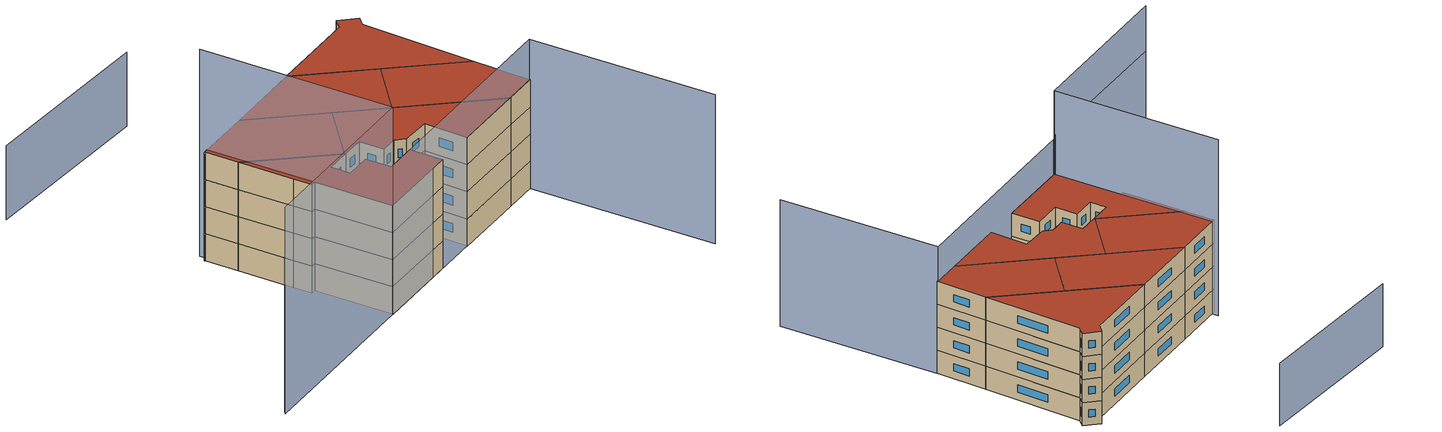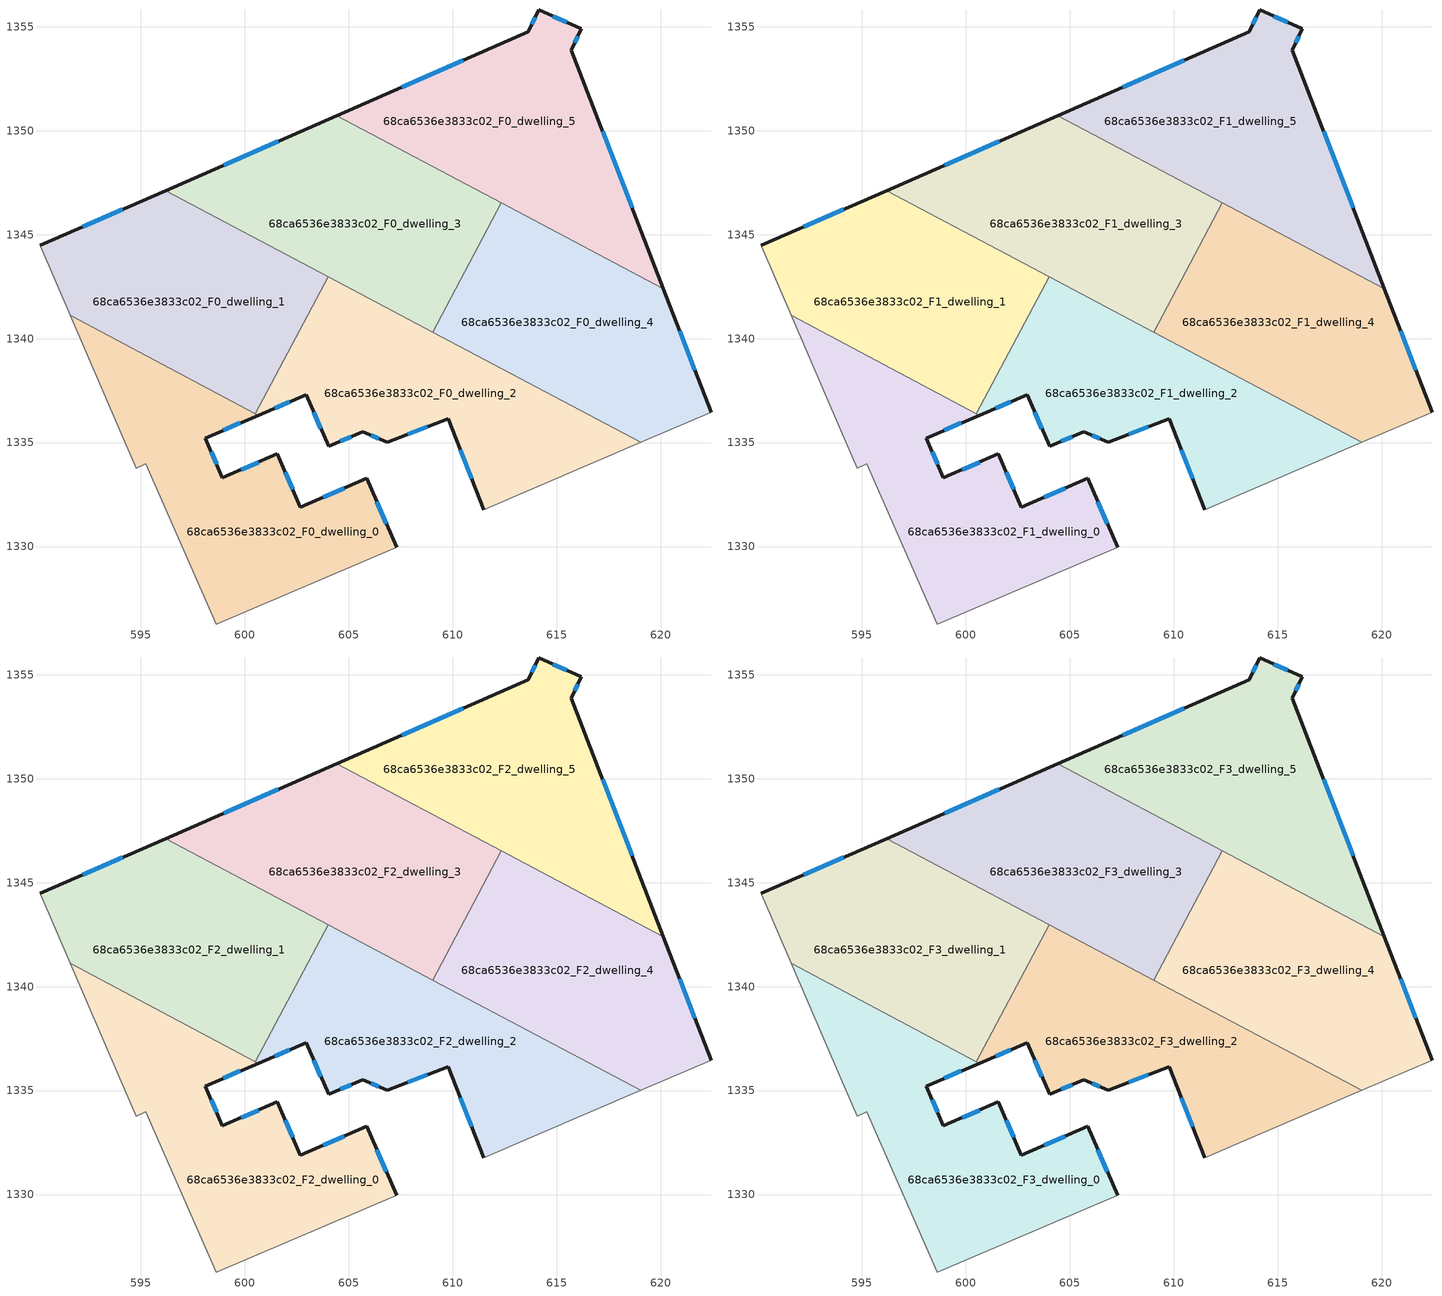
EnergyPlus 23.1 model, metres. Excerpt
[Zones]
68ca6536e3833c02_F0_dwelling_0
 floor ground (EU_floor_Construction): 605.88,1333.28 607.3,1329.97 598.63,1326.25 595.25,1333.98 594.79,1333.77 594,1335.59 591.61,1341.12 600.67,1336.32 598.1,1335.21 598.93,1333.31 601.57,1334.45 602.68,1331.89 z0
 wall outside (EU_wall_Construction): 607.3,1329.97 605.88,1333.28 602.68,1331.89 601.57,1334.45 598.93,1333.31 598.1,1335.21 600.67,1336.32 z0:3
 wall adiabatic (EU_wall_Construction): 591.61,1341.12 594,1335.59 594.79,1333.77 595.25,1333.98 598.63,1326.25 607.3,1329.97 z0:3
 wall to 68ca6536e3833c02_F0_dwelling_1 (EU_wall_Construction): 600.52,1336.4 591.61,1341.12 z0:3
 wall to 68ca6536e3833c02_F0_dwelling_2 (EU_wall_Construction): 600.67,1336.32 600.52,1336.4 z0:3
 window (EU_Window_Construction): 598.98,1335.59 599.79,1335.94 / 598.65,1333.95 598.38,1334.56 / 600.67,1334.06 599.83,1333.7 / 602.3,1332.76 601.95,1333.58 / 604.79,1332.81 603.77,1332.36 / 606.82,1331.1 606.36,1332.15 z1.02:1.98
68ca6536e3833c02_F0_dwelling_1
 floor ground (EU_floor_Construction): 604.01,1342.98 600.52,1336.4 591.61,1341.12 590.19,1344.41 590.15,1344.48 596.19,1347.12 z0
 wall outside (EU_wall_Construction): 596.19,1347.12 590.15,1344.48 z0:3
 wall adiabatic (EU_wall_Construction): 590.15,1344.48 590.19,1344.41 591.61,1341.12 z0:3
 wall to 68ca6536e3833c02_F0_dwelling_2 (EU_wall_Construction): 600.52,1336.4 604.01,1342.98 z0:3
 wall to 68ca6536e3833c02_F0_dwelling_3 (EU_wall_Construction): 604.01,1342.98 596.19,1347.12 z0:3
 window (EU_Window_Construction): 594.14,1346.23 592.21,1345.38 z1.02:1.98
68ca6536e3833c02_F0_dwelling_2
 floor ground (EU_floor_Construction): 619.05,1335.01 611.49,1331.76 609.8,1336.16 606.85,1335.01 605.69,1335.53 604.03,1334.82 602.95,1337.31 600.67,1336.32 600.52,1336.4 604.01,1342.98 z0
 wall outside (EU_wall_Construction): 600.67,1336.32 602.95,1337.31 604.03,1334.82 605.69,1335.53 606.85,1335.01 609.8,1336.16 611.49,1331.76 z0:3
 wall adiabatic (EU_wall_Construction): 611.49,1331.76 619.05,1335.01 z0:3
 wall to 68ca6536e3833c02_F0_dwelling_4 (EU_wall_Construction): 619.05,1335.01 609.04,1340.32 z0:3
 wall to 68ca6536e3833c02_F0_dwelling_3 (EU_wall_Construction): 609.04,1340.32 604.01,1342.98 z0:3
 window (EU_Window_Construction): 610.37,1334.66 610.91,1333.26 / 607.85,1335.4 608.79,1335.77 / 606.08,1335.35 606.45,1335.19 / 604.6,1335.06 605.13,1335.29 / 603.32,1336.46 603.67,1335.66 / 601.44,1336.66 602.17,1336.97 z1.02:1.98
68ca6536e3833c02_F0_dwelling_3
 floor ground (EU_floor_Construction): 612.33,1346.53 609.04,1340.32 596.19,1347.12 604.42,1350.72 z0
 wall outside (EU_wall_Construction): 604.42,1350.72 596.19,1347.12 z0:3
 wall to 68ca6536e3833c02_F0_dwelling_4 (EU_wall_Construction): 609.04,1340.32 612.33,1346.53 z0:3
 wall to 68ca6536e3833c02_F0_dwelling_5 (EU_wall_Construction): 612.33,1346.53 604.42,1350.72 z0:3
 window (EU_Window_Construction): 601.62,1349.5 598.99,1348.35 z1.02:1.98
68ca6536e3833c02_F0_dwelling_4
 floor ground (EU_floor_Construction): 620.14,1342.39 622.43,1336.46 619.05,1335.01 609.04,1340.32 612.33,1346.53 z0
 wall outside (EU_wall_Construction): 622.43,1336.46 620.14,1342.39 z0:3
 wall adiabatic (EU_wall_Construction): 619.05,1335.01 622.43,1336.46 z0:3
 wall to 68ca6536e3833c02_F0_dwelling_5 (EU_wall_Construction): 620.14,1342.39 612.33,1346.53 z0:3
 window (EU_Window_Construction): 621.65,1338.48 620.92,1340.38 z1.02:1.98
68ca6536e3833c02_F0_dwelling_5
 floor ground (EU_floor_Construction): 616.18,1354.9 615.71,1353.88 620.14,1342.39 604.42,1350.72 613.64,1354.76 614.13,1355.83 z0
 wall outside (EU_wall_Construction): 620.14,1342.39 615.71,1353.88 616.18,1354.9 614.13,1355.83 613.64,1354.76 604.42,1350.72 z0:3
 window (EU_Window_Construction): 615.87,1354.22 616.02,1354.55 / 618.63,1346.3 617.22,1349.97 / 610.5,1353.39 607.56,1352.1 / 613.97,1355.46 613.81,1355.12 / 615.48,1355.22 614.83,1355.51 z1.02:1.98
68ca6536e3833c02_F1_dwelling_0
 floor to 68ca6536e3833c02_F0_dwelling_0 (EU_floor_Construction): 605.88,1333.28 607.3,1329.97 598.63,1326.25 595.25,1333.98 594.79,1333.77 594,1335.59 591.61,1341.12 600.67,1336.32 598.1,1335.21 598.93,1333.31 601.57,1334.45 602.68,1331.89 z3
 wall outside (EU_wall_Construction): 607.3,1329.97 605.88,1333.28 602.68,1331.89 601.57,1334.45 598.93,1333.31 598.1,1335.21 600.67,1336.32 z3:6
 wall adiabatic (EU_wall_Construction): 591.61,1341.12 594,1335.59 594.79,1333.77 595.25,1333.98 598.63,1326.25 607.3,1329.97 z3:6
 wall to 68ca6536e3833c02_F1_dwelling_1 (EU_wall_Construction): 600.52,1336.4 591.61,1341.12 z3:6
 wall to 68ca6536e3833c02_F1_dwelling_2 (EU_wall_Construction): 600.67,1336.32 600.52,1336.4 z3:6
 window (EU_Window_Construction): 598.98,1335.59 599.79,1335.94 / 598.65,1333.95 598.38,1334.56 / 600.67,1334.06 599.83,1333.7 / 602.3,1332.76 601.95,1333.58 / 604.79,1332.81 603.77,1332.36 / 606.82,1331.1 606.36,1332.15 z4.02:4.98
68ca6536e3833c02_F1_dwelling_1
 floor to 68ca6536e3833c02_F0_dwelling_1 (EU_floor_Construction): 604.01,1342.98 600.52,1336.4 591.61,1341.12 590.19,1344.41 590.15,1344.48 596.19,1347.12 z3
 wall outside (EU_wall_Construction): 596.19,1347.12 590.15,1344.48 z3:6
 wall adiabatic (EU_wall_Construction): 590.15,1344.48 590.19,1344.41 591.61,1341.12 z3:6
 wall to 68ca6536e3833c02_F1_dwelling_2 (EU_wall_Construction): 600.52,1336.4 604.01,1342.98 z3:6
 wall to 68ca6536e3833c02_F1_dwelling_3 (EU_wall_Construction): 604.01,1342.98 596.19,1347.12 z3:6
 window (EU_Window_Construction): 594.14,1346.23 592.21,1345.38 z4.02:4.98
68ca6536e3833c02_F1_dwelling_2
 floor to 68ca6536e3833c02_F0_dwelling_2 (EU_floor_Construction): 619.05,1335.01 611.49,1331.76 609.8,1336.16 606.85,1335.01 605.69,1335.53 604.03,1334.82 602.95,1337.31 600.67,1336.32 600.52,1336.4 604.01,1342.98 z3
 wall outside (EU_wall_Construction): 600.67,1336.32 602.95,1337.31 604.03,1334.82 605.69,1335.53 606.85,1335.01 609.8,1336.16 611.49,1331.76 z3:6
 wall adiabatic (EU_wall_Construction): 611.49,1331.76 619.05,1335.01 z3:6
 wall to 68ca6536e3833c02_F1_dwelling_4 (EU_wall_Construction): 619.05,1335.01 609.04,1340.32 z3:6
 wall to 68ca6536e3833c02_F1_dwelling_3 (EU_wall_Construction): 609.04,1340.32 604.01,1342.98 z3:6
 window (EU_Window_Construction): 610.37,1334.66 610.91,1333.26 / 607.85,1335.4 608.79,1335.77 / 606.08,1335.35 606.45,1335.19 / 604.6,1335.06 605.13,1335.29 / 603.32,1336.46 603.67,1335.66 / 601.44,1336.66 602.17,1336.97 z4.02:4.98
68ca6536e3833c02_F1_dwelling_3
 floor to 68ca6536e3833c02_F0_dwelling_3 (EU_floor_Construction): 612.33,1346.53 609.04,1340.32 596.19,1347.12 604.42,1350.72 z3
 wall outside (EU_wall_Construction): 604.42,1350.72 596.19,1347.12 z3:6
 wall to 68ca6536e3833c02_F1_dwelling_4 (EU_wall_Construction): 609.04,1340.32 612.33,1346.53 z3:6
 wall to 68ca6536e3833c02_F1_dwelling_5 (EU_wall_Construction): 612.33,1346.53 604.42,1350.72 z3:6
 window (EU_Window_Construction): 601.62,1349.5 598.99,1348.35 z4.02:4.98
68ca6536e3833c02_F1_dwelling_4
 floor to 68ca6536e3833c02_F0_dwelling_4 (EU_floor_Construction): 620.14,1342.39 622.43,1336.46 619.05,1335.01 609.04,1340.32 612.33,1346.53 z3
 wall outside (EU_wall_Construction): 622.43,1336.46 620.14,1342.39 z3:6
 wall adiabatic (EU_wall_Construction): 619.05,1335.01 622.43,1336.46 z3:6
 wall to 68ca6536e3833c02_F1_dwelling_5 (EU_wall_Construction): 620.14,1342.39 612.33,1346.53 z3:6
 window (EU_Window_Construction): 621.65,1338.48 620.92,1340.38 z4.02:4.98
68ca6536e3833c02_F1_dwelling_5
 floor to 68ca6536e3833c02_F0_dwelling_5 (EU_floor_Construction): 616.18,1354.9 615.71,1353.88 620.14,1342.39 604.42,1350.72 613.64,1354.76 614.13,1355.83 z3
 wall outside (EU_wall_Construction): 620.14,1342.39 615.71,1353.88 616.18,1354.9 614.13,1355.83 613.64,1354.76 604.42,1350.72 z3:6
 window (EU_Window_Construction): 615.87,1354.22 616.02,1354.55 / 618.63,1346.3 617.22,1349.97 / 610.5,1353.39 607.56,1352.1 / 613.97,1355.46 613.81,1355.12 / 615.48,1355.22 614.83,1355.51 z4.02:4.98
68ca6536e3833c02_F2_dwelling_0
 floor to 68ca6536e3833c02_F1_dwelling_0 (EU_floor_Construction): 605.88,1333.28 607.3,1329.97 598.63,1326.25 595.25,1333.98 594.79,1333.77 594,1335.59 591.61,1341.12 600.67,1336.32 598.1,1335.21 598.93,1333.31 601.57,1334.45 602.68,1331.89 z6
 wall outside (EU_wall_Construction): 607.3,1329.97 605.88,1333.28 602.68,1331.89 601.57,1334.45 598.93,1333.31 598.1,1335.21 600.67,1336.32 z6:9
 wall adiabatic (EU_wall_Construction): 591.61,1341.12 594,1335.59 594.79,1333.77 595.25,1333.98 598.63,1326.25 607.3,1329.97 z6:9
 wall to 68ca6536e3833c02_F2_dwelling_1 (EU_wall_Construction): 600.52,1336.4 591.61,1341.12 z6:9
 wall to 68ca6536e3833c02_F2_dwelling_2 (EU_wall_Construction): 600.67,1336.32 600.52,1336.4 z6:9
 window (EU_Window_Construction): 598.98,1335.59 599.79,1335.94 / 598.65,1333.95 598.38,1334.56 / 600.67,1334.06 599.83,1333.7 / 602.3,1332.76 601.95,1333.58 / 604.79,1332.81 603.77,1332.36 / 606.82,1331.1 606.36,1332.15 z7.02:7.98
68ca6536e3833c02_F2_dwelling_1
 floor to 68ca6536e3833c02_F1_dwelling_1 (EU_floor_Construction): 604.01,1342.98 600.52,1336.4 591.61,1341.12 590.19,1344.41 590.15,1344.48 596.19,1347.12 z6
 wall outside (EU_wall_Construction): 596.19,1347.12 590.15,1344.48 z6:9
 wall adiabatic (EU_wall_Construction): 590.15,1344.48 590.19,1344.41 591.61,1341.12 z6:9
 wall to 68ca6536e3833c02_F2_dwelling_2 (EU_wall_Construction): 600.52,1336.4 604.01,1342.98 z6:9
 wall to 68ca6536e3833c02_F2_dwelling_3 (EU_wall_Construction): 604.01,1342.98 596.19,1347.12 z6:9
 window (EU_Window_Construction): 594.14,1346.23 592.21,1345.38 z7.02:7.98
68ca6536e3833c02_F2_dwelling_2
 floor to 68ca6536e3833c02_F1_dwelling_2 (EU_floor_Construction): 619.05,1335.01 611.49,1331.76 609.8,1336.16 606.85,1335.01 605.69,1335.53 604.03,1334.82 602.95,1337.31 600.67,1336.32 600.52,1336.4 604.01,1342.98 z6
 wall outside (EU_wall_Construction): 600.67,1336.32 602.95,1337.31 604.03,1334.82 605.69,1335.53 606.85,1335.01 609.8,1336.16 611.49,1331.76 z6:9
 wall adiabatic (EU_wall_Construction): 611.49,1331.76 619.05,1335.01 z6:9
 wall to 68ca6536e3833c02_F2_dwelling_4 (EU_wall_Construction): 619.05,1335.01 609.04,1340.32 z6:9
 wall to 68ca6536e3833c02_F2_dwelling_3 (EU_wall_Construction): 609.04,1340.32 604.01,1342.98 z6:9
 window (EU_Window_Construction): 610.37,1334.66 610.91,1333.26 / 607.85,1335.4 608.79,1335.77 / 606.08,1335.35 606.45,1335.19 / 604.6,1335.06 605.13,1335.29 / 603.32,1336.46 603.67,1335.66 / 601.44,1336.66 602.17,1336.97 z7.02:7.98
68ca6536e3833c02_F2_dwelling_3
 floor to 68ca6536e3833c02_F1_dwelling_3 (EU_floor_Construction): 612.33,1346.53 609.04,1340.32 596.19,1347.12 604.42,1350.72 z6
 wall outside (EU_wall_Construction): 604.42,1350.72 596.19,1347.12 z6:9
 wall to 68ca6536e3833c02_F2_dwelling_4 (EU_wall_Construction): 609.04,1340.32 612.33,1346.53 z6:9
 wall to 68ca6536e3833c02_F2_dwelling_5 (EU_wall_Construction): 612.33,1346.53 604.42,1350.72 z6:9
 window (EU_Window_Construction): 601.62,1349.5 598.99,1348.35 z7.02:7.98
68ca6536e3833c02_F2_dwelling_4
 floor to 68ca6536e3833c02_F1_dwelling_4 (EU_floor_Construction): 620.14,1342.39 622.43,1336.46 619.05,1335.01 609.04,1340.32 612.33,1346.53 z6
 wall outside (EU_wall_Construction): 622.43,1336.46 620.14,1342.39 z6:9
 wall adiabatic (EU_wall_Construction): 619.05,1335.01 622.43,1336.46 z6:9
 wall to 68ca6536e3833c02_F2_dwelling_5 (EU_wall_Construction): 620.14,1342.39 612.33,1346.53 z6:9
 window (EU_Window_Construction): 621.65,1338.48 620.92,1340.38 z7.02:7.98
68ca6536e3833c02_F2_dwelling_5
 floor to 68ca6536e3833c02_F1_dwelling_5 (EU_floor_Construction): 616.18,1354.9 615.71,1353.88 620.14,1342.39 604.42,1350.72 613.64,1354.76 614.13,1355.83 z6
 wall outside (EU_wall_Construction): 620.14,1342.39 615.71,1353.88 616.18,1354.9 614.13,1355.83 613.64,1354.76 604.42,1350.72 z6:9
 window (EU_Window_Construction): 615.87,1354.22 616.02,1354.55 / 618.63,1346.3 617.22,1349.97 / 610.5,1353.39 607.56,1352.1 / 613.97,1355.46 613.81,1355.12 / 615.48,1355.22 614.83,1355.51 z7.02:7.98
68ca6536e3833c02_F3_dwelling_0
 floor to 68ca6536e3833c02_F2_dwelling_0 (EU_floor_Construction): 605.88,1333.28 607.3,1329.97 598.63,1326.25 595.25,1333.98 594.79,1333.77 594,1335.59 591.61,1341.12 600.67,1336.32 598.1,1335.21 598.93,1333.31 601.57,1334.45 602.68,1331.89 z9
 wall outside (EU_wall_Construction): 607.3,1329.97 605.88,1333.28 602.68,1331.89 601.57,1334.45 598.93,1333.31 598.1,1335.21 600.67,1336.32 z9:12
 wall adiabatic (EU_wall_Construction): 591.61,1341.12 594,1335.59 594.79,1333.77 595.25,1333.98 598.63,1326.25 607.3,1329.97 z9:12
 wall to 68ca6536e3833c02_F3_dwelling_1 (EU_wall_Construction): 600.52,1336.4 591.61,1341.12 z9:12
 wall to 68ca6536e3833c02_F3_dwelling_2 (EU_wall_Construction): 600.67,1336.32 600.52,1336.4 z9:12
 window (EU_Window_Construction): 598.98,1335.59 599.79,1335.94 / 598.65,1333.95 598.38,1334.56 / 600.67,1334.06 599.83,1333.7 / 602.3,1332.76 601.95,1333.58 / 604.79,1332.81 603.77,1332.36 / 606.82,1331.1 606.36,1332.15 z10.02:10.98
 roof outside (EU_roof_Construction): 607.3,1329.97 605.88,1333.28 602.68,1331.89 601.57,1334.45 598.93,1333.31 598.1,1335.21 600.67,1336.32 591.61,1341.12 594,1335.59 594.79,1333.77 595.25,1333.98 598.63,1326.25 z12
68ca6536e3833c02_F3_dwelling_1
 floor to 68ca6536e3833c02_F2_dwelling_1 (EU_floor_Construction): 604.01,1342.98 600.52,1336.4 591.61,1341.12 590.19,1344.41 590.15,1344.48 596.19,1347.12 z9
 wall outside (EU_wall_Construction): 596.19,1347.12 590.15,1344.48 z9:12
 wall adiabatic (EU_wall_Construction): 590.15,1344.48 590.19,1344.41 591.61,1341.12 z9:12
 wall to 68ca6536e3833c02_F3_dwelling_2 (EU_wall_Construction): 600.52,1336.4 604.01,1342.98 z9:12
 wall to 68ca6536e3833c02_F3_dwelling_3 (EU_wall_Construction): 604.01,1342.98 596.19,1347.12 z9:12
 window (EU_Window_Construction): 594.14,1346.23 592.21,1345.38 z10.02:10.98
 roof outside (EU_roof_Construction): 600.52,1336.4 604.01,1342.98 596.19,1347.12 590.15,1344.48 590.19,1344.41 591.61,1341.12 z12
68ca6536e3833c02_F3_dwelling_2
 floor to 68ca6536e3833c02_F2_dwelling_2 (EU_floor_Construction): 619.05,1335.01 611.49,1331.76 609.8,1336.16 606.85,1335.01 605.69,1335.53 604.03,1334.82 602.95,1337.31 600.67,1336.32 600.52,1336.4 604.01,1342.98 z9
 wall outside (EU_wall_Construction): 600.67,1336.32 602.95,1337.31 604.03,1334.82 605.69,1335.53 606.85,1335.01 609.8,1336.16 611.49,1331.76 z9:12
 wall adiabatic (EU_wall_Construction): 611.49,1331.76 619.05,1335.01 z9:12
 wall to 68ca6536e3833c02_F3_dwelling_4 (EU_wall_Construction): 619.05,1335.01 609.04,1340.32 z9:12
 wall to 68ca6536e3833c02_F3_dwelling_3 (EU_wall_Construction): 609.04,1340.32 604.01,1342.98 z9:12
 window (EU_Window_Construction): 610.37,1334.66 610.91,1333.26 / 607.85,1335.4 608.79,1335.77 / 606.08,1335.35 606.45,1335.19 / 604.6,1335.06 605.13,1335.29 / 603.32,1336.46 603.67,1335.66 / 601.44,1336.66 602.17,1336.97 z10.02:10.98
 roof outside (EU_roof_Construction): 619.05,1335.01 604.01,1342.98 600.52,1336.4 600.67,1336.32 602.95,1337.31 604.03,1334.82 605.69,1335.53 606.85,1335.01 609.8,1336.16 611.49,1331.76 z12
68ca6536e3833c02_F3_dwelling_3
 floor to 68ca6536e3833c02_F2_dwelling_3 (EU_floor_Construction): 612.33,1346.53 609.04,1340.32 596.19,1347.12 604.42,1350.72 z9
 wall outside (EU_wall_Construction): 604.42,1350.72 596.19,1347.12 z9:12
 wall to 68ca6536e3833c02_F3_dwelling_4 (EU_wall_Construction): 609.04,1340.32 612.33,1346.53 z9:12
 wall to 68ca6536e3833c02_F3_dwelling_5 (EU_wall_Construction): 612.33,1346.53 604.42,1350.72 z9:12
 window (EU_Window_Construction): 601.62,1349.5 598.99,1348.35 z10.02:10.98
 roof outside (EU_roof_Construction): 609.04,1340.32 612.33,1346.53 604.42,1350.72 596.19,1347.12 z12
68ca6536e3833c02_F3_dwelling_4
 floor to 68ca6536e3833c02_F2_dwelling_4 (EU_floor_Construction): 620.14,1342.39 622.43,1336.46 619.05,1335.01 609.04,1340.32 612.33,1346.53 z9
 wall outside (EU_wall_Construction): 622.43,1336.46 620.14,1342.39 z9:12
 wall adiabatic (EU_wall_Construction): 619.05,1335.01 622.43,1336.46 z9:12
 wall to 68ca6536e3833c02_F3_dwelling_5 (EU_wall_Construction): 620.14,1342.39 612.33,1346.53 z9:12
 window (EU_Window_Construction): 621.65,1338.48 620.92,1340.38 z10.02:10.98
 roof outside (EU_roof_Construction): 622.43,1336.46 620.14,1342.39 612.33,1346.53 609.04,1340.32 619.05,1335.01 z12
68ca6536e3833c02_F3_dwelling_5
 floor to 68ca6536e3833c02_F2_dwelling_5 (EU_floor_Construction): 616.18,1354.9 615.71,1353.88 620.14,1342.39 604.42,1350.72 613.64,1354.76 614.13,1355.83 z9
 wall outside (EU_wall_Construction): 620.14,1342.39 615.71,1353.88 616.18,1354.9 614.13,1355.83 613.64,1354.76 604.42,1350.72 z9:12
 window (EU_Window_Construction): 615.87,1354.22 616.02,1354.55 / 618.63,1346.3 617.22,1349.97 / 610.5,1353.39 607.56,1352.1 / 613.97,1355.46 613.81,1355.12 / 615.48,1355.22 614.83,1355.51 z10.02:10.98
 roof outside (EU_roof_Construction): 620.14,1342.39 615.71,1353.88 616.18,1354.9 614.13,1355.83 613.64,1354.76 604.42,1350.72 z12
shading: 580.02,1318.27 598.64,1326.37 z0:17.2; 598.67,1326.15 622.39,1336.56 / 622.39,1336.56 630.45,1318.17 z0:16.5; 590.26,1345.37 598.63,1326.25 / 598.63,1326.25 579.87,1318.04 z0:22.9; 598.65,1368.04 579.57,1361.51 z0:8.2
[Building]
EU S2 Campaign: North Axis=0; Terrain=City; Solar Distribution=FullExterior
[Site:Location]
Vienna: Latitude=48; Longitude=16.5; Time Zone=1; Elevation=183
[SizingPeriod:WeatherFileDays]
AnnualSizingPeriod: Begin Month=1; Begin Day of Month=1; End Month=12; End Day of Month=31; Day of Week for Start Day=Monday; Use Weather File Daylight Saving Period=No; Use Weather File Rain and Snow Indicators=No
[MATERIAL]
EU_InternalMass_Material: Roughness=MediumRough; Thickness=0.1; Conductivity=1; Density=1800; Specific Heat=900; Thermal Absorptance=0.9; Solar Absorptance=0.7; Visible Absorptance=0.7
[MATERIAL:NOMASS] Roughness=MediumRough; Thermal Absorptance=0.9; Solar Absorptance=0.7; Visible Absorptance=0.7
Name | Thermal Resistance
EU_wall_NoMass | 0.942466
EU_roof_NoMass | 0.551687
EU_floor_NoMass | 0.66527
[WINDOWMATERIAL:SIMPLEGLAZINGSYSTEM]
EU_Window_SimpleGlazing: UFactor=2.03367; Solar Heat Gain Coefficient=0.65; Visible Transmittance=0.65
[CONSTRUCTION]
EU_wall_Construction: EU_wall_NoMass
EU_roof_Construction: EU_roof_NoMass
EU_floor_Construction: EU_floor_NoMass
EU_Window_Construction: EU_Window_SimpleGlazing
EU_InternalMass_Construction: EU_InternalMass_Material
[ZONE] Type=1; Multiplier=1; Ceiling Height=autocalculate; Floor Area=autocalculate; Part of Total Floor Area=Yes
Name | Volume
68ca6536e3833c02_F0_dwelling_0; 68ca6536e3833c02_F1_dwelling_0; 68ca6536e3833c02_F2_dwelling_0; 68ca6536e3833c02_F3_dwelling_0 | 247.818
68ca6536e3833c02_F0_dwelling_1; 68ca6536e3833c02_F1_dwelling_1; 68ca6536e3833c02_F2_dwelling_1; 68ca6536e3833c02_F3_dwelling_1 | 247.835
68ca6536e3833c02_F0_dwelling_2; 68ca6536e3833c02_F1_dwelling_2; 68ca6536e3833c02_F2_dwelling_2; 68ca6536e3833c02_F3_dwelling_2; 68ca6536e3833c02_F0_dwelling_4; 68ca6536e3833c02_F1_dwelling_4; 68ca6536e3833c02_F2_dwelling_4; 68ca6536e3833c02_F3_dwelling_4 | 247.808
68ca6536e3833c02_F0_dwelling_3; 68ca6536e3833c02_F1_dwelling_3; 68ca6536e3833c02_F2_dwelling_3; 68ca6536e3833c02_F3_dwelling_3 | 247.82
68ca6536e3833c02_F0_dwelling_5; 68ca6536e3833c02_F1_dwelling_5; 68ca6536e3833c02_F2_dwelling_5; 68ca6536e3833c02_F3_dwelling_5 | 247.845
[INTERNALMASS] Construction=EU_InternalMass_Construction
Name | Zone or ZoneList | Surface Area
68ca6536e3833c02_F0_dwelling_0_EU_InternalMass | 68ca6536e3833c02_F0_dwelling_0 | 82.606
68ca6536e3833c02_F0_dwelling_1_EU_InternalMass | 68ca6536e3833c02_F0_dwelling_1 | 82.6124
68ca6536e3833c02_F0_dwelling_2_EU_InternalMass | 68ca6536e3833c02_F0_dwelling_2 | 82.605
68ca6536e3833c02_F0_dwelling_3_EU_InternalMass | 68ca6536e3833c02_F0_dwelling_3 | 82.6084
68ca6536e3833c02_F0_dwelling_4_EU_InternalMass | 68ca6536e3833c02_F0_dwelling_4 | 82.6028
68ca6536e3833c02_F0_dwelling_5_EU_InternalMass | 68ca6536e3833c02_F0_dwelling_5 | 82.6146
68ca6536e3833c02_F1_dwelling_0_EU_InternalMass | 68ca6536e3833c02_F1_dwelling_0 | 82.606
68ca6536e3833c02_F1_dwelling_1_EU_InternalMass | 68ca6536e3833c02_F1_dwelling_1 | 82.6124
68ca6536e3833c02_F1_dwelling_2_EU_InternalMass | 68ca6536e3833c02_F1_dwelling_2 | 82.605
68ca6536e3833c02_F1_dwelling_3_EU_InternalMass | 68ca6536e3833c02_F1_dwelling_3 | 82.6084
68ca6536e3833c02_F1_dwelling_4_EU_InternalMass | 68ca6536e3833c02_F1_dwelling_4 | 82.6028
68ca6536e3833c02_F1_dwelling_5_EU_InternalMass | 68ca6536e3833c02_F1_dwelling_5 | 82.6146
68ca6536e3833c02_F2_dwelling_0_EU_InternalMass | 68ca6536e3833c02_F2_dwelling_0 | 82.606
68ca6536e3833c02_F2_dwelling_1_EU_InternalMass | 68ca6536e3833c02_F2_dwelling_1 | 82.6124
68ca6536e3833c02_F2_dwelling_2_EU_InternalMass | 68ca6536e3833c02_F2_dwelling_2 | 82.605
68ca6536e3833c02_F2_dwelling_3_EU_InternalMass | 68ca6536e3833c02_F2_dwelling_3 | 82.6084
68ca6536e3833c02_F2_dwelling_4_EU_InternalMass | 68ca6536e3833c02_F2_dwelling_4 | 82.6028
68ca6536e3833c02_F2_dwelling_5_EU_InternalMass | 68ca6536e3833c02_F2_dwelling_5 | 82.6146
68ca6536e3833c02_F3_dwelling_0_EU_InternalMass | 68ca6536e3833c02_F3_dwelling_0 | 82.606
68ca6536e3833c02_F3_dwelling_1_EU_InternalMass | 68ca6536e3833c02_F3_dwelling_1 | 82.6124
68ca6536e3833c02_F3_dwelling_2_EU_InternalMass | 68ca6536e3833c02_F3_dwelling_2 | 82.605
68ca6536e3833c02_F3_dwelling_3_EU_InternalMass | 68ca6536e3833c02_F3_dwelling_3 | 82.6084
68ca6536e3833c02_F3_dwelling_4_EU_InternalMass | 68ca6536e3833c02_F3_dwelling_4 | 82.6028
68ca6536e3833c02_F3_dwelling_5_EU_InternalMass | 68ca6536e3833c02_F3_dwelling_5 | 82.6146
[OTHEREQUIPMENT] Fuel Type=Electricity; Design Level Calculation Method=Watts/Area; Power per Zone Floor Area=1; Fraction Latent=0; Fraction Radiant=0; Fraction Lost=0; Carbon Dioxide Generation Rate=0; EndUse Subcategory=EU_Step8_InternalGains
Name | Zone or ZoneList or Space or SpaceList | Schedule
EU_Step8_InternalGain_68ca6536e3833c02_F0_dwelling_0_f000 | 68ca6536e3833c02_F0_dwelling_0 | EU_Step8_GainSchedule_68ca6536e3833c02_F0_dwelling_0_f000
EU_Step8_InternalGain_68ca6536e3833c02_F0_dwelling_1_f000 | 68ca6536e3833c02_F0_dwelling_1 | EU_Step8_GainSchedule_68ca6536e3833c02_F0_dwelling_1_f000
EU_Step8_InternalGain_68ca6536e3833c02_F0_dwelling_2_f000 | 68ca6536e3833c02_F0_dwelling_2 | EU_Step8_GainSchedule_68ca6536e3833c02_F0_dwelling_2_f000
EU_Step8_InternalGain_68ca6536e3833c02_F0_dwelling_3_f000 | 68ca6536e3833c02_F0_dwelling_3 | EU_Step8_GainSchedule_68ca6536e3833c02_F0_dwelling_3_f000
EU_Step8_InternalGain_68ca6536e3833c02_F0_dwelling_4_f000 | 68ca6536e3833c02_F0_dwelling_4 | EU_Step8_GainSchedule_68ca6536e3833c02_F0_dwelling_4_f000
EU_Step8_InternalGain_68ca6536e3833c02_F0_dwelling_5_f000 | 68ca6536e3833c02_F0_dwelling_5 | EU_Step8_GainSchedule_68ca6536e3833c02_F0_dwelling_5_f000
EU_Step8_InternalGain_68ca6536e3833c02_F1_dwelling_0_f000 | 68ca6536e3833c02_F1_dwelling_0 | EU_Step8_GainSchedule_68ca6536e3833c02_F1_dwelling_0_f000
EU_Step8_InternalGain_68ca6536e3833c02_F1_dwelling_1_f000 | 68ca6536e3833c02_F1_dwelling_1 | EU_Step8_GainSchedule_68ca6536e3833c02_F1_dwelling_1_f000
EU_Step8_InternalGain_68ca6536e3833c02_F1_dwelling_2_f000 | 68ca6536e3833c02_F1_dwelling_2 | EU_Step8_GainSchedule_68ca6536e3833c02_F1_dwelling_2_f000
EU_Step8_InternalGain_68ca6536e3833c02_F1_dwelling_3_f000 | 68ca6536e3833c02_F1_dwelling_3 | EU_Step8_GainSchedule_68ca6536e3833c02_F1_dwelling_3_f000
EU_Step8_InternalGain_68ca6536e3833c02_F1_dwelling_4_f000 | 68ca6536e3833c02_F1_dwelling_4 | EU_Step8_GainSchedule_68ca6536e3833c02_F1_dwelling_4_f000
EU_Step8_InternalGain_68ca6536e3833c02_F1_dwelling_5_f000 | 68ca6536e3833c02_F1_dwelling_5 | EU_Step8_GainSchedule_68ca6536e3833c02_F1_dwelling_5_f000
EU_Step8_InternalGain_68ca6536e3833c02_F2_dwelling_0_f000 | 68ca6536e3833c02_F2_dwelling_0 | EU_Step8_GainSchedule_68ca6536e3833c02_F2_dwelling_0_f000
EU_Step8_InternalGain_68ca6536e3833c02_F2_dwelling_1_f000 | 68ca6536e3833c02_F2_dwelling_1 | EU_Step8_GainSchedule_68ca6536e3833c02_F2_dwelling_1_f000
EU_Step8_InternalGain_68ca6536e3833c02_F2_dwelling_2_f000 | 68ca6536e3833c02_F2_dwelling_2 | EU_Step8_GainSchedule_68ca6536e3833c02_F2_dwelling_2_f000
EU_Step8_InternalGain_68ca6536e3833c02_F2_dwelling_3_f000 | 68ca6536e3833c02_F2_dwelling_3 | EU_Step8_GainSchedule_68ca6536e3833c02_F2_dwelling_3_f000
EU_Step8_InternalGain_68ca6536e3833c02_F2_dwelling_4_f000 | 68ca6536e3833c02_F2_dwelling_4 | EU_Step8_GainSchedule_68ca6536e3833c02_F2_dwelling_4_f000
EU_Step8_InternalGain_68ca6536e3833c02_F2_dwelling_5_f000 | 68ca6536e3833c02_F2_dwelling_5 | EU_Step8_GainSchedule_68ca6536e3833c02_F2_dwelling_5_f000
EU_Step8_InternalGain_68ca6536e3833c02_F3_dwelling_0_f000 | 68ca6536e3833c02_F3_dwelling_0 | EU_Step8_GainSchedule_68ca6536e3833c02_F3_dwelling_0_f000
EU_Step8_InternalGain_68ca6536e3833c02_F3_dwelling_1_f000 | 68ca6536e3833c02_F3_dwelling_1 | EU_Step8_GainSchedule_68ca6536e3833c02_F3_dwelling_1_f000
EU_Step8_InternalGain_68ca6536e3833c02_F3_dwelling_2_f000 | 68ca6536e3833c02_F3_dwelling_2 | EU_Step8_GainSchedule_68ca6536e3833c02_F3_dwelling_2_f000
EU_Step8_InternalGain_68ca6536e3833c02_F3_dwelling_3_f000 | 68ca6536e3833c02_F3_dwelling_3 | EU_Step8_GainSchedule_68ca6536e3833c02_F3_dwelling_3_f000
EU_Step8_InternalGain_68ca6536e3833c02_F3_dwelling_4_f000 | 68ca6536e3833c02_F3_dwelling_4 | EU_Step8_GainSchedule_68ca6536e3833c02_F3_dwelling_4_f000
EU_Step8_InternalGain_68ca6536e3833c02_F3_dwelling_5_f000 | 68ca6536e3833c02_F3_dwelling_5 | EU_Step8_GainSchedule_68ca6536e3833c02_F3_dwelling_5_f000
[ZONEVENTILATION:DESIGNFLOWRATE] Schedule=EU_AlwaysOn; Design Flow Rate Calculation Method=AirChanges/Hour; Air Changes per Hour=0.530523; Ventilation Type=Natural; Fan Pressure Rise=0; Fan Total Efficiency=1; Constant Term Coefficient=1; Temperature Term Coefficient=0; Velocity Term Coefficient=0; Velocity Squared Term Coefficient=0; Minimum Indoor Temperature=-100; Maximum Indoor Temperature=100; Delta Temperature=-100; Minimum Outdoor Temperature=-100; Maximum Outdoor Temperature=100; Maximum Wind Speed=40
Name | Zone or ZoneList or Space or SpaceList
EU_ConstantAir_68ca6536e3833c02_F0_dwelling_0 | 68ca6536e3833c02_F0_dwelling_0
EU_ConstantAir_68ca6536e3833c02_F0_dwelling_1 | 68ca6536e3833c02_F0_dwelling_1
EU_ConstantAir_68ca6536e3833c02_F0_dwelling_2 | 68ca6536e3833c02_F0_dwelling_2
EU_ConstantAir_68ca6536e3833c02_F0_dwelling_3 | 68ca6536e3833c02_F0_dwelling_3
EU_ConstantAir_68ca6536e3833c02_F0_dwelling_4 | 68ca6536e3833c02_F0_dwelling_4
EU_ConstantAir_68ca6536e3833c02_F0_dwelling_5 | 68ca6536e3833c02_F0_dwelling_5
EU_ConstantAir_68ca6536e3833c02_F1_dwelling_0 | 68ca6536e3833c02_F1_dwelling_0
EU_ConstantAir_68ca6536e3833c02_F1_dwelling_1 | 68ca6536e3833c02_F1_dwelling_1
EU_ConstantAir_68ca6536e3833c02_F1_dwelling_2 | 68ca6536e3833c02_F1_dwelling_2
EU_ConstantAir_68ca6536e3833c02_F1_dwelling_3 | 68ca6536e3833c02_F1_dwelling_3
EU_ConstantAir_68ca6536e3833c02_F1_dwelling_4 | 68ca6536e3833c02_F1_dwelling_4
EU_ConstantAir_68ca6536e3833c02_F1_dwelling_5 | 68ca6536e3833c02_F1_dwelling_5
EU_ConstantAir_68ca6536e3833c02_F2_dwelling_0 | 68ca6536e3833c02_F2_dwelling_0
EU_ConstantAir_68ca6536e3833c02_F2_dwelling_1 | 68ca6536e3833c02_F2_dwelling_1
EU_ConstantAir_68ca6536e3833c02_F2_dwelling_2 | 68ca6536e3833c02_F2_dwelling_2
EU_ConstantAir_68ca6536e3833c02_F2_dwelling_3 | 68ca6536e3833c02_F2_dwelling_3
EU_ConstantAir_68ca6536e3833c02_F2_dwelling_4 | 68ca6536e3833c02_F2_dwelling_4
EU_ConstantAir_68ca6536e3833c02_F2_dwelling_5 | 68ca6536e3833c02_F2_dwelling_5
EU_ConstantAir_68ca6536e3833c02_F3_dwelling_0 | 68ca6536e3833c02_F3_dwelling_0
EU_ConstantAir_68ca6536e3833c02_F3_dwelling_1 | 68ca6536e3833c02_F3_dwelling_1
EU_ConstantAir_68ca6536e3833c02_F3_dwelling_2 | 68ca6536e3833c02_F3_dwelling_2
EU_ConstantAir_68ca6536e3833c02_F3_dwelling_3 | 68ca6536e3833c02_F3_dwelling_3
EU_ConstantAir_68ca6536e3833c02_F3_dwelling_4 | 68ca6536e3833c02_F3_dwelling_4
EU_ConstantAir_68ca6536e3833c02_F3_dwelling_5 | 68ca6536e3833c02_F3_dwelling_5
[HVACTEMPLATE:THERMOSTAT] Constant Heating Setpoint=20; Constant Cooling Setpoint=50
EU_HeatOnly_68ca6536e3833c02_F0_dwelling_0; EU_HeatOnly_68ca6536e3833c02_F0_dwelling_1; EU_HeatOnly_68ca6536e3833c02_F0_dwelling_2; EU_HeatOnly_68ca6536e3833c02_F0_dwelling_3; EU_HeatOnly_68ca6536e3833c02_F0_dwelling_4; EU_HeatOnly_68ca6536e3833c02_F0_dwelling_5; EU_HeatOnly_68ca6536e3833c02_F1_dwelling_0; EU_HeatOnly_68ca6536e3833c02_F1_dwelling_1; EU_HeatOnly_68ca6536e3833c02_F1_dwelling_2; EU_HeatOnly_68ca6536e3833c02_F1_dwelling_3; EU_HeatOnly_68ca6536e3833c02_F1_dwelling_4; EU_HeatOnly_68ca6536e3833c02_F1_dwelling_5; EU_HeatOnly_68ca6536e3833c02_F2_dwelling_0; EU_HeatOnly_68ca6536e3833c02_F2_dwelling_1; EU_HeatOnly_68ca6536e3833c02_F2_dwelling_2; EU_HeatOnly_68ca6536e3833c02_F2_dwelling_3; EU_HeatOnly_68ca6536e3833c02_F2_dwelling_4; EU_HeatOnly_68ca6536e3833c02_F2_dwelling_5; EU_HeatOnly_68ca6536e3833c02_F3_dwelling_0; EU_HeatOnly_68ca6536e3833c02_F3_dwelling_1; EU_HeatOnly_68ca6536e3833c02_F3_dwelling_2; EU_HeatOnly_68ca6536e3833c02_F3_dwelling_3; EU_HeatOnly_68ca6536e3833c02_F3_dwelling_4; EU_HeatOnly_68ca6536e3833c02_F3_dwelling_5
[HVACTEMPLATE:ZONE:IDEALLOADSAIRSYSTEM] System Availability Schedule=EU_AlwaysOn; Maximum Heating Supply Air Temperature=50; Minimum Cooling Supply Air Temperature=13; Maximum Heating Supply Air Humidity Ratio=0.0156; Minimum Cooling Supply Air Humidity Ratio=0.0077; Heating Limit=NoLimit; Cooling Limit=NoLimit; Heating Availability Schedule=EU_AlwaysOn; Cooling Availability Schedule=EU_CoolingOff; Dehumidification Control Type=ConstantSensibleHeatRatio; Cooling Sensible Heat Ratio=0.7; Dehumidification Setpoint=60; Humidification Control Type=None; Humidification Setpoint=30; Outdoor Air Method=None; Outdoor Air Flow Rate per Person=0.00944; Outdoor Air Flow Rate per Zone Floor Area=0; Outdoor Air Flow Rate per Zone=0; Demand Controlled Ventilation Type=None; Outdoor Air Economizer Type=NoEconomizer; Heat Recovery Type=None; Sensible Heat Recovery Effectiveness=0.7; Latent Heat Recovery Effectiveness=0.65
Name | Template Thermostat
68ca6536e3833c02_F0_dwelling_0 | EU_HeatOnly_68ca6536e3833c02_F0_dwelling_0
68ca6536e3833c02_F0_dwelling_1 | EU_HeatOnly_68ca6536e3833c02_F0_dwelling_1
68ca6536e3833c02_F0_dwelling_2 | EU_HeatOnly_68ca6536e3833c02_F0_dwelling_2
68ca6536e3833c02_F0_dwelling_3 | EU_HeatOnly_68ca6536e3833c02_F0_dwelling_3
68ca6536e3833c02_F0_dwelling_4 | EU_HeatOnly_68ca6536e3833c02_F0_dwelling_4
68ca6536e3833c02_F0_dwelling_5 | EU_HeatOnly_68ca6536e3833c02_F0_dwelling_5
68ca6536e3833c02_F1_dwelling_0 | EU_HeatOnly_68ca6536e3833c02_F1_dwelling_0
68ca6536e3833c02_F1_dwelling_1 | EU_HeatOnly_68ca6536e3833c02_F1_dwelling_1
68ca6536e3833c02_F1_dwelling_2 | EU_HeatOnly_68ca6536e3833c02_F1_dwelling_2
68ca6536e3833c02_F1_dwelling_3 | EU_HeatOnly_68ca6536e3833c02_F1_dwelling_3
68ca6536e3833c02_F1_dwelling_4 | EU_HeatOnly_68ca6536e3833c02_F1_dwelling_4
68ca6536e3833c02_F1_dwelling_5 | EU_HeatOnly_68ca6536e3833c02_F1_dwelling_5
68ca6536e3833c02_F2_dwelling_0 | EU_HeatOnly_68ca6536e3833c02_F2_dwelling_0
68ca6536e3833c02_F2_dwelling_1 | EU_HeatOnly_68ca6536e3833c02_F2_dwelling_1
68ca6536e3833c02_F2_dwelling_2 | EU_HeatOnly_68ca6536e3833c02_F2_dwelling_2
68ca6536e3833c02_F2_dwelling_3 | EU_HeatOnly_68ca6536e3833c02_F2_dwelling_3
68ca6536e3833c02_F2_dwelling_4 | EU_HeatOnly_68ca6536e3833c02_F2_dwelling_4
68ca6536e3833c02_F2_dwelling_5 | EU_HeatOnly_68ca6536e3833c02_F2_dwelling_5
68ca6536e3833c02_F3_dwelling_0 | EU_HeatOnly_68ca6536e3833c02_F3_dwelling_0
68ca6536e3833c02_F3_dwelling_1 | EU_HeatOnly_68ca6536e3833c02_F3_dwelling_1
68ca6536e3833c02_F3_dwelling_2 | EU_HeatOnly_68ca6536e3833c02_F3_dwelling_2
68ca6536e3833c02_F3_dwelling_3 | EU_HeatOnly_68ca6536e3833c02_F3_dwelling_3
68ca6536e3833c02_F3_dwelling_4 | EU_HeatOnly_68ca6536e3833c02_F3_dwelling_4
68ca6536e3833c02_F3_dwelling_5 | EU_HeatOnly_68ca6536e3833c02_F3_dwelling_5
[SIZING:ZONE] Zone Cooling Design Supply Air Temperature Input Method=SupplyAirTemperature; Zone Cooling Design Supply Air Temperature=13; Zone Heating Design Supply Air Temperature Input Method=SupplyAirTemperature; Zone Heating Design Supply Air Temperature=50; Zone Cooling Design Supply Air Humidity Ratio=0.008; Zone Heating Design Supply Air Humidity Ratio=0.008; Cooling Design Air Flow Method=DesignDay; Cooling Design Air Flow Rate=0; Cooling Minimum Air Flow per Zone Floor Area=0.000762; Cooling Minimum Air Flow=0; Cooling Minimum Air Flow Fraction=0.2; Heating Design Air Flow Method=DesignDay; Heating Design Air Flow Rate=0; Heating Maximum Air Flow per Zone Floor Area=0.002032; Heating Maximum Air Flow=0.141576; Heating Maximum Air Flow Fraction=0.3; Account for Dedicated Outdoor Air System=No; Dedicated Outdoor Air System Control Strategy=NeutralSupplyAir; Dedicated Outdoor Air Low Setpoint Temperature for Design=autosize; Dedicated Outdoor Air High Setpoint Temperature for Design=autosize; Zone Load Sizing Method=Sensible Load Only No Latent Load; Zone Latent Cooling Design Supply Air Humidity Ratio Input Method=HumidityRatioDifference; Zone Cooling Design Supply Air Humidity Ratio Difference=0.005; Zone Latent Heating Design Supply Air Humidity Ratio Input Method=HumidityRatioDifference; Zone Humidification Design Supply Air Humidity Ratio Difference=0.005
68ca6536e3833c02_F0_dwelling_0; 68ca6536e3833c02_F0_dwelling_1; 68ca6536e3833c02_F0_dwelling_2; 68ca6536e3833c02_F0_dwelling_3; 68ca6536e3833c02_F0_dwelling_4; 68ca6536e3833c02_F0_dwelling_5; 68ca6536e3833c02_F1_dwelling_0; 68ca6536e3833c02_F1_dwelling_1; 68ca6536e3833c02_F1_dwelling_2; 68ca6536e3833c02_F1_dwelling_3; 68ca6536e3833c02_F1_dwelling_4; 68ca6536e3833c02_F1_dwelling_5; 68ca6536e3833c02_F2_dwelling_0; 68ca6536e3833c02_F2_dwelling_1; 68ca6536e3833c02_F2_dwelling_2; 68ca6536e3833c02_F2_dwelling_3; 68ca6536e3833c02_F2_dwelling_4; 68ca6536e3833c02_F2_dwelling_5; 68ca6536e3833c02_F3_dwelling_0; 68ca6536e3833c02_F3_dwelling_1; 68ca6536e3833c02_F3_dwelling_2; 68ca6536e3833c02_F3_dwelling_3; 68ca6536e3833c02_F3_dwelling_4; 68ca6536e3833c02_F3_dwelling_5
[SCHEDULE:CONSTANT]
Name | Hourly Value
EU_AlwaysOn | 1
EU_CoolingOff | 0
[SCHEDULE:FILE] Column Number=1; Rows to Skip at Top=0; Number of Hours of Data=8760; Column Separator=Comma; Interpolate to Timestep=No; Minutes per Item=60; Adjust Schedule for Daylight Savings=Yes
Name | File
EU_Step8_GainSchedule_68ca6536e3833c02_F0_dwelling_0_f000 | ../../schedules/68ca6536e3833c02/68ca6536e3833c02_F0_dwelling_0_f000_gain.csv
EU_Step8_GainSchedule_68ca6536e3833c02_F0_dwelling_1_f000 | ../../schedules/68ca6536e3833c02/68ca6536e3833c02_F0_dwelling_1_f000_gain.csv
EU_Step8_GainSchedule_68ca6536e3833c02_F0_dwelling_2_f000 | ../../schedules/68ca6536e3833c02/68ca6536e3833c02_F0_dwelling_2_f000_gain.csv
EU_Step8_GainSchedule_68ca6536e3833c02_F0_dwelling_3_f000 | ../../schedules/68ca6536e3833c02/68ca6536e3833c02_F0_dwelling_3_f000_gain.csv
EU_Step8_GainSchedule_68ca6536e3833c02_F0_dwelling_4_f000 | ../../schedules/68ca6536e3833c02/68ca6536e3833c02_F0_dwelling_4_f000_gain.csv
EU_Step8_GainSchedule_68ca6536e3833c02_F0_dwelling_5_f000 | ../../schedules/68ca6536e3833c02/68ca6536e3833c02_F0_dwelling_5_f000_gain.csv
EU_Step8_GainSchedule_68ca6536e3833c02_F1_dwelling_0_f000 | ../../schedules/68ca6536e3833c02/68ca6536e3833c02_F1_dwelling_0_f000_gain.csv
EU_Step8_GainSchedule_68ca6536e3833c02_F1_dwelling_1_f000 | ../../schedules/68ca6536e3833c02/68ca6536e3833c02_F1_dwelling_1_f000_gain.csv
EU_Step8_GainSchedule_68ca6536e3833c02_F1_dwelling_2_f000 | ../../schedules/68ca6536e3833c02/68ca6536e3833c02_F1_dwelling_2_f000_gain.csv
EU_Step8_GainSchedule_68ca6536e3833c02_F1_dwelling_3_f000 | ../../schedules/68ca6536e3833c02/68ca6536e3833c02_F1_dwelling_3_f000_gain.csv
EU_Step8_GainSchedule_68ca6536e3833c02_F1_dwelling_4_f000 | ../../schedules/68ca6536e3833c02/68ca6536e3833c02_F1_dwelling_4_f000_gain.csv
EU_Step8_GainSchedule_68ca6536e3833c02_F1_dwelling_5_f000 | ../../schedules/68ca6536e3833c02/68ca6536e3833c02_F1_dwelling_5_f000_gain.csv
EU_Step8_GainSchedule_68ca6536e3833c02_F2_dwelling_0_f000 | ../../schedules/68ca6536e3833c02/68ca6536e3833c02_F2_dwelling_0_f000_gain.csv
EU_Step8_GainSchedule_68ca6536e3833c02_F2_dwelling_1_f000 | ../../schedules/68ca6536e3833c02/68ca6536e3833c02_F2_dwelling_1_f000_gain.csv
EU_Step8_GainSchedule_68ca6536e3833c02_F2_dwelling_2_f000 | ../../schedules/68ca6536e3833c02/68ca6536e3833c02_F2_dwelling_2_f000_gain.csv
EU_Step8_GainSchedule_68ca6536e3833c02_F2_dwelling_3_f000 | ../../schedules/68ca6536e3833c02/68ca6536e3833c02_F2_dwelling_3_f000_gain.csv
EU_Step8_GainSchedule_68ca6536e3833c02_F2_dwelling_4_f000 | ../../schedules/68ca6536e3833c02/68ca6536e3833c02_F2_dwelling_4_f000_gain.csv
EU_Step8_GainSchedule_68ca6536e3833c02_F2_dwelling_5_f000 | ../../schedules/68ca6536e3833c02/68ca6536e3833c02_F2_dwelling_5_f000_gain.csv
EU_Step8_GainSchedule_68ca6536e3833c02_F3_dwelling_0_f000 | ../../schedules/68ca6536e3833c02/68ca6536e3833c02_F3_dwelling_0_f000_gain.csv
EU_Step8_GainSchedule_68ca6536e3833c02_F3_dwelling_1_f000 | ../../schedules/68ca6536e3833c02/68ca6536e3833c02_F3_dwelling_1_f000_gain.csv
EU_Step8_GainSchedule_68ca6536e3833c02_F3_dwelling_2_f000 | ../../schedules/68ca6536e3833c02/68ca6536e3833c02_F3_dwelling_2_f000_gain.csv
EU_Step8_GainSchedule_68ca6536e3833c02_F3_dwelling_3_f000 | ../../schedules/68ca6536e3833c02/68ca6536e3833c02_F3_dwelling_3_f000_gain.csv
EU_Step8_GainSchedule_68ca6536e3833c02_F3_dwelling_4_f000 | ../../schedules/68ca6536e3833c02/68ca6536e3833c02_F3_dwelling_4_f000_gain.csv
EU_Step8_GainSchedule_68ca6536e3833c02_F3_dwelling_5_f000 | ../../schedules/68ca6536e3833c02/68ca6536e3833c02_F3_dwelling_5_f000_gain.csv
